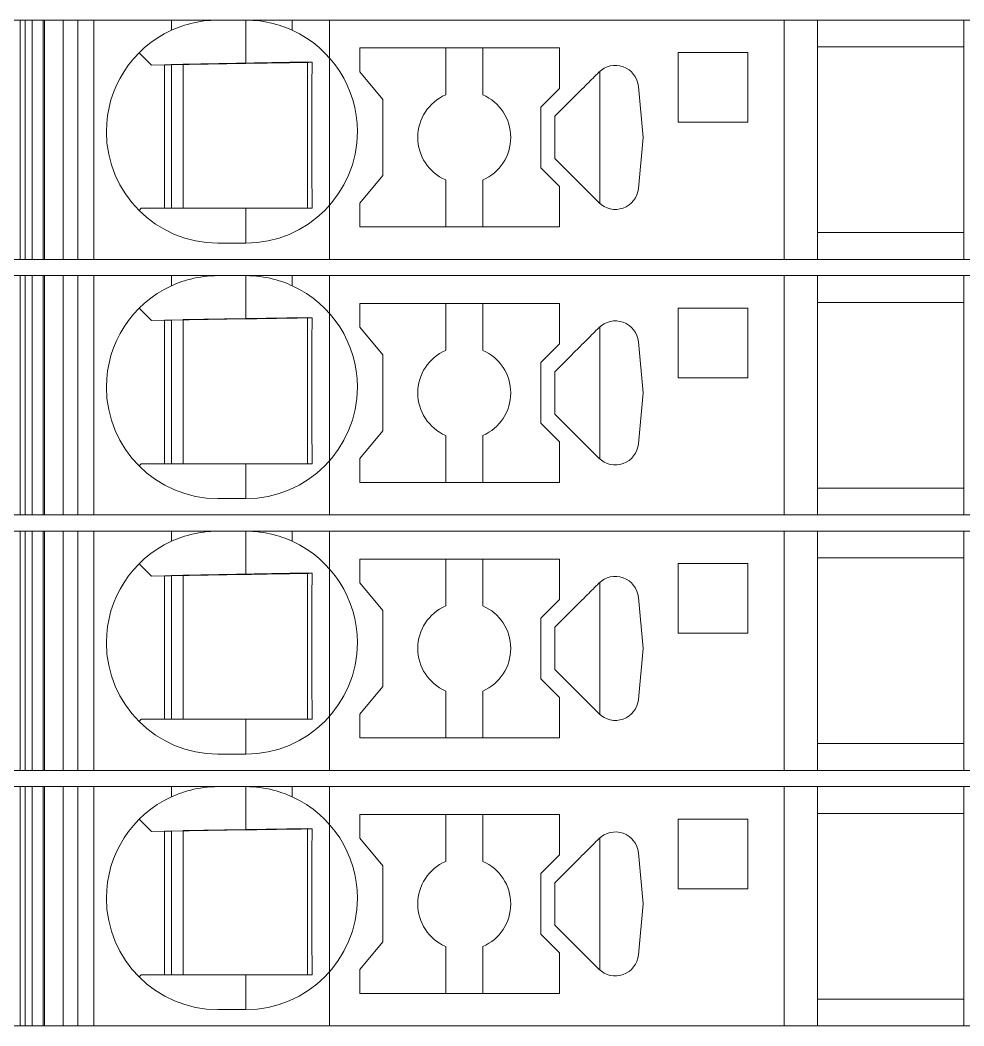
# Model space of a CAD drawing. Header units: millimetres. Extents: x 0 to 2100, y 0 to 1485.
# Drawn here: x 1240.89 to 1261.2, y 750.35 to 772 of the extents above; entities that cross this region are included whole.
import ezdxf
from ezdxf.enums import TextEntityAlignment as Align

# ---------------------------------------------------------------- set-up
doc = ezdxf.new("R2010")
doc.units = ezdxf.units.MM
for name, color, linetype, lineweight in [('EPLAN309', 5, 'Continuous', 5), ('EPLAN493', 5, 'Continuous', 5), ('MAIN-1', 7, 'Continuous', 5), ('MAIN-2', 7, 'Continuous', 5)]:
    doc.layers.add(name, color=color, linetype=linetype, lineweight=lineweight)
doc.styles.add('Tahoma', font='')
doc.styles.get('Tahoma').set_extended_font_data('Tahoma')

# ---------------------------------------------------------------- blocks, each defined once
blk = doc.blocks.new('EPLSYM_LibrarySPECIAL_Symbol12_Variant0_Placement8_5')
at = {"layer": 'EPLAN309', "lineweight": 13, "ltscale": 20}
blk.add_lwpolyline([(0, -5.15), (68.15, -5.15), (68.15, 0), (0, 0)], close=True, dxfattribs=at)
at = {"layer": 'EPLAN493', "color": 5, "style": 'Tahoma'}
blk.add_attdef('17_20450', text='', height=2.93475, dxfattribs=at).set_placement((0, -27.293475), align=Align.MIDDLE_RIGHT)
blk = doc.blocks.new('EPLSYM_LibrarySPECIAL_Symbol12_Variant0_Placement8_6')
at = {"layer": 'EPLAN309', "lineweight": 13, "ltscale": 20}
blk.add_lwpolyline([(0, -5.15), (68.15, -5.15), (68.15, 0), (0, 0)], close=True, dxfattribs=at)
at = {"layer": 'EPLAN493', "color": 5, "style": 'Tahoma'}
blk.add_attdef('17_20450', text='', height=2.93475, dxfattribs=at).set_placement((0, -27.293475), align=Align.MIDDLE_RIGHT)
blk = doc.blocks.new('EPLSYM_LibrarySPECIAL_Symbol12_Variant0_Placement8_7')
at = {"layer": 'EPLAN309', "lineweight": 13, "ltscale": 20}
blk.add_lwpolyline([(0, -5.15), (68.15, -5.15), (68.15, 0), (0, 0)], close=True, dxfattribs=at)
at = {"layer": 'EPLAN493', "color": 5, "style": 'Tahoma'}
blk.add_attdef('17_20450', text='', height=2.93475, dxfattribs=at).set_placement((0, -27.293475), align=Align.MIDDLE_RIGHT)
blk = doc.blocks.new('EPLSYM_LibrarySPECIAL_Symbol12_Variant0_Placement8_8')
at = {"layer": 'EPLAN309', "lineweight": 13, "ltscale": 20}
blk.add_lwpolyline([(0, -5.15), (68.15, -5.15), (68.15, 0), (0, 0)], close=True, dxfattribs=at)
at = {"layer": 'EPLAN493', "color": 5, "style": 'Tahoma'}
blk.add_attdef('17_20450', text='', height=2.93475, dxfattribs=at).set_placement((0, -27.293475), align=Align.MIDDLE_RIGHT)

msp = doc.modelspace()

# ---------------------------------------------------------------- linework, layer by layer
at = {"layer": 'MAIN-1'}
for p, q in [((1241.001, 772), (1240.893, 772)), ((1240.893, 766.85), (1240.893, 772)), ((1241.001, 772), (1244.15, 772)), ((1241.001, 766.85), (1241.001, 772)), ((1244.15, 772), (1245.15, 772)), ((1244.15, 772), (1244.15, 771.782)), ((1244.202, 771.805), (1244.256, 771.827)), ((1244.256, 771.827), (1244.313, 771.849)), ((1244.313, 771.849), (1244.372, 771.87)), ((1244.372, 771.87), (1244.433, 771.89)), ((1244.433, 771.89), (1244.497, 771.909)), ((1244.497, 771.909), (1244.563, 771.927)), ((1244.563, 771.927), (1244.631, 771.943)), ((1244.631, 771.943), (1244.701, 771.958)), ((1244.701, 771.958), (1244.772, 771.97)), ((1244.772, 771.97), (1244.846, 771.981)), ((1244.846, 771.981), (1244.921, 771.989)), ((1244.921, 771.989), (1244.997, 771.995)), ((1244.997, 771.995), (1245.073, 771.999)), ((1245.073, 771.999), (1245.15, 772)), ((1245.75, 772), (1245.15, 772)), ((1245.827, 771.999), (1245.75, 772)), ((1246.75, 772), (1245.75, 772)), ((1245.75, 771.068), (1245.75, 772)), ((1245.903, 771.995), (1245.827, 771.999)), ((1245.979, 771.989), (1245.903, 771.995)), ((1246.054, 771.981), (1245.979, 771.989)), ((1246.128, 771.97), (1246.054, 771.981)), ((1246.199, 771.958), (1246.128, 771.97)), ((1246.269, 771.943), (1246.199, 771.958)), ((1246.337, 771.927), (1246.269, 771.943)), ((1246.403, 771.909), (1246.337, 771.927)), ((1246.467, 771.89), (1246.403, 771.909)), ((1246.528, 771.87), (1246.467, 771.89)), ((1246.587, 771.849), (1246.528, 771.87)), ((1246.644, 771.827), (1246.587, 771.849)), ((1246.698, 771.805), (1246.644, 771.827)), ((1246.75, 772), (1257.332, 772)), ((1246.75, 772), (1246.75, 771.782)), ((1258.05, 772), (1257.332, 772)), ((1257.332, 766.85), (1257.332, 772)), ((1258.05, 772), (1261.2, 772)), ((1258.05, 772), (1258.05, 766.85)), ((1261.2, 766.85), (1261.2, 772)), ((1244.15, 771.782), (1244.202, 771.805)), ((1246.75, 771.782), (1246.698, 771.805)), ((1248.2, 771.4), (1248.2, 770.889)), ((1252.5, 771.4), (1248.2, 771.4)), ((1250.05, 771.4), (1250.05, 770.392)), ((1250.85, 770.392), (1250.85, 771.4)), ((1252.5, 770.529), (1252.5, 771.4)), ((1258.05, 771.425), (1261.2, 771.425)), ((1243.453, 771.297), (1243.717, 771.033)), ((1255.05, 771.3), (1255.05, 769.8)), ((1256.55, 771.3), (1255.05, 771.3)), ((1256.55, 769.8), (1256.55, 771.3)), ((1243.717, 771.033), (1245.75, 771.068)), ((1244, 767.95), (1244, 771.038)), ((1244.15, 771.04), (1244.15, 767.95)), ((1244.4, 767.95), (1244.4, 771.045)), ((1245.87, 771.07), (1245.75, 771.068)), ((1245.987, 771.072), (1245.87, 771.07)), ((1246.1, 771.074), (1245.987, 771.072)), ((1246.209, 771.076), (1246.1, 771.074)), ((1246.313, 771.078), (1246.209, 771.076)), ((1246.412, 771.079), (1246.313, 771.078)), ((1246.507, 771.081), (1246.412, 771.079)), ((1246.599, 771.083), (1246.507, 771.081)), ((1246.688, 771.084), (1246.599, 771.083)), ((1246.774, 771.086), (1246.688, 771.084)), ((1246.858, 771.087), (1246.774, 771.086)), ((1246.94, 771.088), (1246.858, 771.087)), ((1247.02, 771.09), (1246.94, 771.088)), ((1247.099, 771.091), (1247.02, 771.09)), ((1247.079, 767.95), (1247.079, 771.091)), ((1247.176, 771.092), (1247.099, 771.091)), ((1247.175, 770.95), (1247.176, 771.022)), ((1247.176, 771.022), (1247.176, 771.092)), ((1247.173, 770.803), (1247.174, 770.877)), ((1247.173, 770.727), (1247.173, 770.803)), ((1247.174, 770.877), (1247.175, 770.95)), ((1248.7, 770.293), (1248.2, 770.889)), ((1253.221, 770.753), (1253.19, 770.722)), ((1253.252, 770.785), (1253.221, 770.753)), ((1253.284, 770.816), (1253.252, 770.785)), ((1253.315, 770.847), (1253.284, 770.816)), ((1253.346, 770.879), (1253.315, 770.847)), ((1253.367, 770.898), (1253.367, 768.052)), ((1247.17, 770.488), (1247.171, 770.57)), ((1247.171, 770.57), (1247.172, 770.649)), ((1247.172, 770.649), (1247.173, 770.727)), ((1252.1, 770.129), (1252.5, 770.529)), ((1253.021, 770.553), (1252.983, 770.515)), ((1253.058, 770.59), (1253.021, 770.553)), ((1253.094, 770.626), (1253.058, 770.59)), ((1253.127, 770.659), (1253.094, 770.626)), ((1253.158, 770.691), (1253.127, 770.659)), ((1253.19, 770.722), (1253.158, 770.691)), ((1254.302, 769.475), (1254.198, 770.572)), ((1247.169, 770.317), (1247.17, 770.404)), ((1247.169, 770.226), (1247.169, 770.317)), ((1247.17, 770.404), (1247.17, 770.488)), ((1252.823, 770.356), (1252.742, 770.274)), ((1252.902, 770.434), (1252.823, 770.356)), ((1252.943, 770.475), (1252.902, 770.434)), ((1252.983, 770.515), (1252.943, 770.475)), ((1247.168, 770.132), (1247.169, 770.226)), ((1247.168, 770.034), (1247.168, 770.132)), ((1248.7, 768.657), (1248.7, 770.293)), ((1252.1, 770.129), (1252.1, 768.821)), ((1252.572, 770.104), (1252.486, 770.018)), ((1252.658, 770.19), (1252.572, 770.104)), ((1252.742, 770.274), (1252.658, 770.19)), ((1247.167, 769.931), (1247.168, 770.034)), ((1247.167, 769.824), (1247.167, 769.931)), ((1252.486, 770.018), (1252.4, 769.932)), ((1252.4, 769.802), (1252.4, 769.932)), ((1247.167, 769.713), (1247.167, 769.824)), ((1247.167, 769.6), (1247.167, 769.713)), ((1252.4, 769.671), (1252.4, 769.802)), ((1252.4, 769.54), (1252.4, 769.671)), ((1255.05, 769.8), (1256.55, 769.8)), ((1247.167, 769.479), (1247.167, 769.6)), ((1247.167, 769.361), (1247.167, 769.479)), ((1252.4, 769.41), (1252.4, 769.54)), ((1254.198, 768.378), (1254.302, 769.475)), ((1247.167, 769.247), (1247.167, 769.361)), ((1247.168, 769.138), (1247.167, 769.247)), ((1252.4, 769.279), (1252.4, 769.41)), ((1252.4, 769.148), (1252.4, 769.279)), ((1247.168, 769.034), (1247.168, 769.138)), ((1247.169, 768.934), (1247.168, 769.034)), ((1252.4, 769.018), (1252.4, 769.148)), ((1252.4, 769.018), (1253.346, 768.071)), ((1247.169, 768.839), (1247.169, 768.934)), ((1247.17, 768.748), (1247.169, 768.839)), ((1252.5, 768.421), (1252.1, 768.821)), ((1247.171, 768.659), (1247.17, 768.748)), ((1247.172, 768.573), (1247.171, 768.659)), ((1248.2, 768.061), (1248.7, 768.657)), ((1247.172, 768.49), (1247.172, 768.573)), ((1247.173, 768.408), (1247.172, 768.49)), ((1247.174, 768.329), (1247.173, 768.408)), ((1250.05, 767.55), (1250.05, 768.558)), ((1250.85, 767.55), (1250.85, 768.558)), ((1252.5, 767.55), (1252.5, 768.421)), ((1247.175, 768.25), (1247.174, 768.329)), ((1247.176, 768.174), (1247.175, 768.25)), ((1247.176, 768.098), (1247.176, 768.174)), ((1243.5, 767.95), (1243.453, 767.903)), ((1243.5, 767.95), (1245.75, 767.95)), ((1245.75, 767.95), (1245.842, 767.95)), ((1245.75, 767.95), (1245.75, 767.2)), ((1245.842, 767.95), (1245.933, 767.95)), ((1245.933, 767.95), (1246.023, 767.95)), ((1246.023, 767.95), (1246.11, 767.95)), ((1246.11, 767.95), (1246.195, 767.95)), ((1246.195, 767.95), (1246.278, 767.95)), ((1246.278, 767.95), (1246.358, 767.95)), ((1246.358, 767.95), (1246.436, 767.95)), ((1246.436, 767.95), (1246.511, 767.95)), ((1246.511, 767.95), (1246.585, 767.95)), ((1246.585, 767.95), (1246.657, 767.95)), ((1246.657, 767.95), (1246.726, 767.95)), ((1246.726, 767.95), (1246.795, 767.95)), ((1246.795, 767.95), (1246.861, 767.95)), ((1246.861, 767.95), (1246.927, 767.95)), ((1246.927, 767.95), (1246.991, 767.95)), ((1246.991, 767.95), (1247.055, 767.95)), ((1247.055, 767.95), (1247.117, 767.95)), ((1247.117, 767.95), (1247.178, 767.95)), ((1247.177, 768.024), (1247.176, 768.098)), ((1247.178, 767.95), (1247.177, 768.024)), ((1248.2, 768.061), (1248.2, 767.55)), ((1252.5, 767.55), (1248.2, 767.55)), ((1258.05, 767.425), (1261.2, 767.425)), ((1245.75, 767.2), (1245.15, 767.2)), ((1241.001, 766.85), (1240.893, 766.85)), ((1241.001, 766.85), (1257.332, 766.85)), ((1258.05, 766.85), (1257.332, 766.85)), ((1258.05, 766.85), (1261.2, 766.85)), ((1241.001, 766.5), (1240.893, 766.5)), ((1240.893, 761.35), (1240.893, 766.5)), ((1241.001, 766.5), (1244.15, 766.5)), ((1241.001, 761.35), (1241.001, 766.5)), ((1244.15, 766.5), (1245.15, 766.5)), ((1244.15, 766.5), (1244.15, 766.282)), ((1244.497, 766.409), (1244.563, 766.427)), ((1244.563, 766.427), (1244.631, 766.443)), ((1244.631, 766.443), (1244.701, 766.458)), ((1244.701, 766.458), (1244.772, 766.47)), ((1244.772, 766.47), (1244.846, 766.481)), ((1244.846, 766.481), (1244.921, 766.489)), ((1244.921, 766.489), (1244.997, 766.495)), ((1244.997, 766.495), (1245.073, 766.499)), ((1245.073, 766.499), (1245.15, 766.5)), ((1245.75, 766.5), (1245.15, 766.5)), ((1245.827, 766.499), (1245.75, 766.5)), ((1246.75, 766.5), (1245.75, 766.5)), ((1245.75, 765.568), (1245.75, 766.5)), ((1245.903, 766.495), (1245.827, 766.499)), ((1245.979, 766.489), (1245.903, 766.495)), ((1246.054, 766.481), (1245.979, 766.489)), ((1246.128, 766.47), (1246.054, 766.481)), ((1246.199, 766.458), (1246.128, 766.47)), ((1246.269, 766.443), (1246.199, 766.458)), ((1246.337, 766.427), (1246.269, 766.443)), ((1246.403, 766.409), (1246.337, 766.427)), ((1246.75, 766.5), (1257.332, 766.5)), ((1246.75, 766.5), (1246.75, 766.282)), ((1258.05, 766.5), (1257.332, 766.5)), ((1257.332, 761.35), (1257.332, 766.5)), ((1258.05, 766.5), (1261.2, 766.5)), ((1258.05, 766.5), (1258.05, 761.35)), ((1261.2, 761.35), (1261.2, 766.5)), ((1244.15, 766.282), (1244.202, 766.305)), ((1244.202, 766.305), (1244.256, 766.327)), ((1244.256, 766.327), (1244.313, 766.349)), ((1244.313, 766.349), (1244.372, 766.37)), ((1244.372, 766.37), (1244.433, 766.39)), ((1244.433, 766.39), (1244.497, 766.409)), ((1246.467, 766.39), (1246.403, 766.409)), ((1246.528, 766.37), (1246.467, 766.39)), ((1246.587, 766.349), (1246.528, 766.37)), ((1246.644, 766.327), (1246.587, 766.349)), ((1246.698, 766.305), (1246.644, 766.327)), ((1246.75, 766.282), (1246.698, 766.305)), ((1243.453, 765.797), (1243.717, 765.533)), ((1248.2, 765.9), (1248.2, 765.389)), ((1252.5, 765.9), (1248.2, 765.9)), ((1250.05, 765.9), (1250.05, 764.892)), ((1250.85, 764.892), (1250.85, 765.9)), ((1252.5, 765.029), (1252.5, 765.9)), ((1255.05, 765.8), (1255.05, 764.3)), ((1256.55, 765.8), (1255.05, 765.8)), ((1256.55, 764.3), (1256.55, 765.8)), ((1258.05, 765.925), (1261.2, 765.925)), ((1243.717, 765.533), (1245.75, 765.568)), ((1244.4, 762.45), (1244.4, 765.545)), ((1245.87, 765.57), (1245.75, 765.568)), ((1245.987, 765.572), (1245.87, 765.57)), ((1246.1, 765.574), (1245.987, 765.572)), ((1246.209, 765.576), (1246.1, 765.574)), ((1246.313, 765.578), (1246.209, 765.576)), ((1246.412, 765.579), (1246.313, 765.578)), ((1246.507, 765.581), (1246.412, 765.579)), ((1246.599, 765.583), (1246.507, 765.581)), ((1246.688, 765.584), (1246.599, 765.583)), ((1246.774, 765.586), (1246.688, 765.584)), ((1246.858, 765.587), (1246.774, 765.586)), ((1246.94, 765.588), (1246.858, 765.587)), ((1247.02, 765.59), (1246.94, 765.588)), ((1247.099, 765.591), (1247.02, 765.59)), ((1247.079, 762.45), (1247.079, 765.591)), ((1247.176, 765.592), (1247.099, 765.591)), ((1247.176, 765.522), (1247.176, 765.592)), ((1244, 762.45), (1244, 765.538)), ((1244.15, 765.54), (1244.15, 762.45)), ((1247.173, 765.303), (1247.174, 765.377)), ((1247.174, 765.377), (1247.175, 765.45)), ((1247.175, 765.45), (1247.176, 765.522)), ((1248.7, 764.793), (1248.2, 765.389)), ((1253.315, 765.347), (1253.284, 765.316)), ((1253.346, 765.379), (1253.315, 765.347)), ((1253.367, 765.398), (1253.367, 762.552)), ((1247.171, 765.07), (1247.172, 765.149)), ((1247.172, 765.149), (1247.173, 765.227)), ((1247.173, 765.227), (1247.173, 765.303)), ((1253.094, 765.126), (1253.058, 765.09)), ((1253.127, 765.159), (1253.094, 765.126)), ((1253.158, 765.191), (1253.127, 765.159)), ((1253.19, 765.222), (1253.158, 765.191)), ((1253.221, 765.253), (1253.19, 765.222)), ((1253.252, 765.285), (1253.221, 765.253)), ((1253.284, 765.316), (1253.252, 765.285)), ((1247.169, 764.817), (1247.17, 764.904)), ((1247.17, 764.988), (1247.171, 765.07)), ((1247.17, 764.904), (1247.17, 764.988)), ((1252.1, 764.629), (1252.5, 765.029)), ((1252.902, 764.934), (1252.823, 764.856)), ((1252.943, 764.975), (1252.902, 764.934)), ((1252.983, 765.015), (1252.943, 764.975)), ((1253.021, 765.053), (1252.983, 765.015)), ((1253.058, 765.09), (1253.021, 765.053)), ((1254.302, 763.975), (1254.198, 765.072)), ((1247.168, 764.632), (1247.169, 764.726)), ((1247.169, 764.726), (1247.169, 764.817)), ((1248.7, 763.157), (1248.7, 764.793)), ((1252.658, 764.69), (1252.572, 764.604)), ((1252.742, 764.774), (1252.658, 764.69)), ((1252.823, 764.856), (1252.742, 764.774)), ((1247.167, 764.431), (1247.168, 764.534)), ((1247.168, 764.534), (1247.168, 764.632)), ((1252.1, 764.629), (1252.1, 763.321)), ((1252.486, 764.518), (1252.4, 764.432)), ((1252.572, 764.604), (1252.486, 764.518)), ((1247.167, 764.324), (1247.167, 764.431)), ((1247.167, 764.213), (1247.167, 764.324)), ((1252.4, 764.302), (1252.4, 764.432)), ((1252.4, 764.171), (1252.4, 764.302)), ((1255.05, 764.3), (1256.55, 764.3)), ((1247.167, 764.1), (1247.167, 764.213)), ((1247.167, 763.979), (1247.167, 764.1)), ((1252.4, 764.04), (1252.4, 764.171)), ((1252.4, 763.91), (1252.4, 764.04)), ((1247.167, 763.861), (1247.167, 763.979)), ((1247.167, 763.747), (1247.167, 763.861)), ((1252.4, 763.779), (1252.4, 763.91)), ((1254.198, 762.878), (1254.302, 763.975)), ((1247.168, 763.638), (1247.167, 763.747)), ((1247.168, 763.534), (1247.168, 763.638)), ((1252.4, 763.648), (1252.4, 763.779)), ((1252.4, 763.518), (1252.4, 763.648)), ((1247.169, 763.434), (1247.168, 763.534)), ((1247.169, 763.339), (1247.169, 763.434)), ((1252.4, 763.518), (1253.346, 762.571)), ((1247.17, 763.248), (1247.169, 763.339)), ((1247.171, 763.159), (1247.17, 763.248)), ((1252.5, 762.921), (1252.1, 763.321)), ((1247.172, 763.073), (1247.171, 763.159)), ((1247.172, 762.99), (1247.172, 763.073)), ((1247.173, 762.908), (1247.172, 762.99)), ((1248.2, 762.561), (1248.7, 763.157)), ((1250.05, 762.05), (1250.05, 763.058)), ((1250.85, 762.05), (1250.85, 763.058)), ((1247.174, 762.829), (1247.173, 762.908)), ((1247.175, 762.75), (1247.174, 762.829)), ((1247.176, 762.674), (1247.175, 762.75)), ((1252.5, 762.05), (1252.5, 762.921)), ((1247.176, 762.598), (1247.176, 762.674)), ((1247.177, 762.524), (1247.176, 762.598)), ((1247.178, 762.45), (1247.177, 762.524)), ((1248.2, 762.561), (1248.2, 762.05)), ((1243.5, 762.45), (1243.453, 762.403)), ((1243.5, 762.45), (1245.75, 762.45)), ((1245.75, 762.45), (1245.842, 762.45)), ((1245.75, 762.45), (1245.75, 761.7)), ((1245.842, 762.45), (1245.933, 762.45)), ((1245.933, 762.45), (1246.023, 762.45)), ((1246.023, 762.45), (1246.11, 762.45)), ((1246.11, 762.45), (1246.195, 762.45)), ((1246.195, 762.45), (1246.278, 762.45)), ((1246.278, 762.45), (1246.358, 762.45)), ((1246.358, 762.45), (1246.436, 762.45)), ((1246.436, 762.45), (1246.511, 762.45)), ((1246.511, 762.45), (1246.585, 762.45)), ((1246.585, 762.45), (1246.657, 762.45)), ((1246.657, 762.45), (1246.726, 762.45)), ((1246.726, 762.45), (1246.795, 762.45)), ((1246.795, 762.45), (1246.861, 762.45)), ((1246.861, 762.45), (1246.927, 762.45)), ((1246.927, 762.45), (1246.991, 762.45)), ((1246.991, 762.45), (1247.055, 762.45)), ((1247.055, 762.45), (1247.117, 762.45)), ((1247.117, 762.45), (1247.178, 762.45)), ((1252.5, 762.05), (1248.2, 762.05)), ((1258.05, 761.925), (1261.2, 761.925)), ((1245.75, 761.7), (1245.15, 761.7)), ((1241.001, 761.35), (1240.893, 761.35)), ((1241.001, 761.35), (1257.332, 761.35)), ((1258.05, 761.35), (1257.332, 761.35)), ((1258.05, 761.35), (1261.2, 761.35)), ((1241.001, 761), (1240.893, 761)), ((1240.893, 755.85), (1240.893, 761)), ((1241.001, 761), (1244.15, 761)), ((1241.001, 755.85), (1241.001, 761)), ((1244.15, 761), (1245.15, 761)), ((1244.15, 761), (1244.15, 760.782)), ((1244.997, 760.995), (1245.073, 760.999)), ((1245.073, 760.999), (1245.15, 761)), ((1245.75, 761), (1245.15, 761)), ((1245.827, 760.999), (1245.75, 761)), ((1246.75, 761), (1245.75, 761)), ((1245.75, 760.068), (1245.75, 761)), ((1245.903, 760.995), (1245.827, 760.999)), ((1246.75, 761), (1257.332, 761)), ((1246.75, 761), (1246.75, 760.782)), ((1258.05, 761), (1257.332, 761)), ((1257.332, 755.85), (1257.332, 761)), ((1258.05, 761), (1261.2, 761)), ((1258.05, 761), (1258.05, 755.85)), ((1261.2, 755.85), (1261.2, 761)), ((1244.15, 760.782), (1244.202, 760.805)), ((1244.202, 760.805), (1244.256, 760.827)), ((1244.256, 760.827), (1244.313, 760.849)), ((1244.313, 760.849), (1244.372, 760.87)), ((1244.372, 760.87), (1244.433, 760.89)), ((1244.433, 760.89), (1244.497, 760.909)), ((1244.497, 760.909), (1244.563, 760.927)), ((1244.563, 760.927), (1244.631, 760.943)), ((1244.631, 760.943), (1244.701, 760.958)), ((1244.701, 760.958), (1244.772, 760.97)), ((1244.772, 760.97), (1244.846, 760.981)), ((1244.846, 760.981), (1244.921, 760.989)), ((1244.921, 760.989), (1244.997, 760.995)), ((1245.979, 760.989), (1245.903, 760.995)), ((1246.054, 760.981), (1245.979, 760.989)), ((1246.128, 760.97), (1246.054, 760.981)), ((1246.199, 760.958), (1246.128, 760.97)), ((1246.269, 760.943), (1246.199, 760.958)), ((1246.337, 760.927), (1246.269, 760.943)), ((1246.403, 760.909), (1246.337, 760.927)), ((1246.467, 760.89), (1246.403, 760.909)), ((1246.528, 760.87), (1246.467, 760.89)), ((1246.587, 760.849), (1246.528, 760.87)), ((1246.644, 760.827), (1246.587, 760.849)), ((1246.698, 760.805), (1246.644, 760.827)), ((1246.75, 760.782), (1246.698, 760.805)), ((1248.2, 760.4), (1248.2, 759.889)), ((1252.5, 760.4), (1248.2, 760.4)), ((1250.05, 760.4), (1250.05, 759.392)), ((1250.85, 759.392), (1250.85, 760.4)), ((1252.5, 759.529), (1252.5, 760.4)), ((1258.05, 760.425), (1261.2, 760.425)), ((1243.453, 760.297), (1243.717, 760.033)), ((1255.05, 760.3), (1255.05, 758.8)), ((1256.55, 760.3), (1255.05, 760.3)), ((1256.55, 758.8), (1256.55, 760.3)), ((1243.717, 760.033), (1245.75, 760.068)), ((1244, 756.95), (1244, 760.038)), ((1244.15, 760.04), (1244.15, 756.95)), ((1244.4, 756.95), (1244.4, 760.045)), ((1245.87, 760.07), (1245.75, 760.068)), ((1245.987, 760.072), (1245.87, 760.07)), ((1246.1, 760.074), (1245.987, 760.072)), ((1246.209, 760.076), (1246.1, 760.074)), ((1246.313, 760.078), (1246.209, 760.076)), ((1246.412, 760.079), (1246.313, 760.078)), ((1246.507, 760.081), (1246.412, 760.079)), ((1246.599, 760.083), (1246.507, 760.081)), ((1246.688, 760.084), (1246.599, 760.083)), ((1246.774, 760.086), (1246.688, 760.084)), ((1246.858, 760.087), (1246.774, 760.086)), ((1246.94, 760.088), (1246.858, 760.087)), ((1247.02, 760.09), (1246.94, 760.088)), ((1247.099, 760.091), (1247.02, 760.09)), ((1247.079, 756.95), (1247.079, 760.091)), ((1247.176, 760.092), (1247.099, 760.091)), ((1247.174, 759.877), (1247.175, 759.95)), ((1247.175, 759.95), (1247.176, 760.022)), ((1247.176, 760.022), (1247.176, 760.092)), ((1247.172, 759.649), (1247.173, 759.727)), ((1247.173, 759.803), (1247.174, 759.877)), ((1247.173, 759.727), (1247.173, 759.803)), ((1248.7, 759.293), (1248.2, 759.889)), ((1253.19, 759.722), (1253.158, 759.691)), ((1253.221, 759.753), (1253.19, 759.722)), ((1253.252, 759.785), (1253.221, 759.753)), ((1253.284, 759.816), (1253.252, 759.785)), ((1253.315, 759.847), (1253.284, 759.816)), ((1253.346, 759.879), (1253.315, 759.847)), ((1253.367, 759.898), (1253.367, 757.052)), ((1247.17, 759.488), (1247.171, 759.57)), ((1247.17, 759.404), (1247.17, 759.488)), ((1247.171, 759.57), (1247.172, 759.649)), ((1252.1, 759.129), (1252.5, 759.529)), ((1252.983, 759.515), (1252.943, 759.475)), ((1253.021, 759.553), (1252.983, 759.515)), ((1253.058, 759.59), (1253.021, 759.553)), ((1253.094, 759.626), (1253.058, 759.59)), ((1253.127, 759.659), (1253.094, 759.626)), ((1253.158, 759.691), (1253.127, 759.659)), ((1254.302, 758.475), (1254.198, 759.572)), ((1247.169, 759.317), (1247.17, 759.404)), ((1247.169, 759.226), (1247.169, 759.317)), ((1248.7, 757.657), (1248.7, 759.293)), ((1252.742, 759.274), (1252.658, 759.19)), ((1252.823, 759.356), (1252.742, 759.274)), ((1252.902, 759.434), (1252.823, 759.356)), ((1252.943, 759.475), (1252.902, 759.434)), ((1247.168, 759.132), (1247.169, 759.226)), ((1247.168, 759.034), (1247.168, 759.132)), ((1252.1, 759.129), (1252.1, 757.821)), ((1252.572, 759.104), (1252.486, 759.018)), ((1252.658, 759.19), (1252.572, 759.104)), ((1247.167, 758.931), (1247.168, 759.034)), ((1247.167, 758.824), (1247.167, 758.931)), ((1252.486, 759.018), (1252.4, 758.932)), ((1252.4, 758.802), (1252.4, 758.932)), ((1247.167, 758.713), (1247.167, 758.824)), ((1247.167, 758.6), (1247.167, 758.713)), ((1252.4, 758.671), (1252.4, 758.802)), ((1252.4, 758.54), (1252.4, 758.671)), ((1255.05, 758.8), (1256.55, 758.8)), ((1247.167, 758.479), (1247.167, 758.6)), ((1247.167, 758.361), (1247.167, 758.479)), ((1252.4, 758.41), (1252.4, 758.54)), ((1252.4, 758.279), (1252.4, 758.41)), ((1254.198, 757.378), (1254.302, 758.475)), ((1247.167, 758.247), (1247.167, 758.361)), ((1247.168, 758.138), (1247.167, 758.247)), ((1252.4, 758.148), (1252.4, 758.279)), ((1247.168, 758.034), (1247.168, 758.138)), ((1247.169, 757.934), (1247.168, 758.034)), ((1252.4, 758.018), (1252.4, 758.148)), ((1252.4, 758.018), (1253.346, 757.071)), ((1247.169, 757.839), (1247.169, 757.934)), ((1247.17, 757.748), (1247.169, 757.839)), ((1252.5, 757.421), (1252.1, 757.821)), ((1247.171, 757.659), (1247.17, 757.748)), ((1247.172, 757.573), (1247.171, 757.659)), ((1247.172, 757.49), (1247.172, 757.573)), ((1248.2, 757.061), (1248.7, 757.657)), ((1250.05, 756.55), (1250.05, 757.558)), ((1250.85, 756.55), (1250.85, 757.558)), ((1247.173, 757.408), (1247.172, 757.49)), ((1247.174, 757.329), (1247.173, 757.408)), ((1247.175, 757.25), (1247.174, 757.329)), ((1252.5, 756.55), (1252.5, 757.421)), ((1247.176, 757.174), (1247.175, 757.25)), ((1247.176, 757.098), (1247.176, 757.174)), ((1243.5, 756.95), (1243.453, 756.903)), ((1243.5, 756.95), (1245.75, 756.95)), ((1245.75, 756.95), (1245.842, 756.95)), ((1245.75, 756.95), (1245.75, 756.2)), ((1245.842, 756.95), (1245.933, 756.95)), ((1245.933, 756.95), (1246.023, 756.95)), ((1246.023, 756.95), (1246.11, 756.95)), ((1246.11, 756.95), (1246.195, 756.95)), ((1246.195, 756.95), (1246.278, 756.95)), ((1246.278, 756.95), (1246.358, 756.95)), ((1246.358, 756.95), (1246.436, 756.95)), ((1246.436, 756.95), (1246.511, 756.95)), ((1246.511, 756.95), (1246.585, 756.95)), ((1246.585, 756.95), (1246.657, 756.95)), ((1246.657, 756.95), (1246.726, 756.95)), ((1246.726, 756.95), (1246.795, 756.95)), ((1246.795, 756.95), (1246.861, 756.95)), ((1246.861, 756.95), (1246.927, 756.95)), ((1246.927, 756.95), (1246.991, 756.95)), ((1246.991, 756.95), (1247.055, 756.95)), ((1247.055, 756.95), (1247.117, 756.95)), ((1247.117, 756.95), (1247.178, 756.95)), ((1247.177, 757.024), (1247.176, 757.098)), ((1247.178, 756.95), (1247.177, 757.024)), ((1248.2, 757.061), (1248.2, 756.55)), ((1252.5, 756.55), (1248.2, 756.55)), ((1258.05, 756.425), (1261.2, 756.425)), ((1245.75, 756.2), (1245.15, 756.2)), ((1241.001, 755.85), (1240.893, 755.85)), ((1241.001, 755.85), (1257.332, 755.85)), ((1258.05, 755.85), (1257.332, 755.85)), ((1258.05, 755.85), (1261.2, 755.85)), ((1241.001, 755.5), (1240.893, 755.5)), ((1240.893, 750.35), (1240.893, 755.5)), ((1241.001, 755.5), (1244.15, 755.5)), ((1241.001, 750.35), (1241.001, 755.5)), ((1244.15, 755.5), (1245.15, 755.5)), ((1244.15, 755.5), (1244.15, 755.282)), ((1244.313, 755.349), (1244.372, 755.37)), ((1244.372, 755.37), (1244.433, 755.39)), ((1244.433, 755.39), (1244.497, 755.409)), ((1244.497, 755.409), (1244.563, 755.427)), ((1244.563, 755.427), (1244.631, 755.443)), ((1244.631, 755.443), (1244.701, 755.458)), ((1244.701, 755.458), (1244.772, 755.47)), ((1244.772, 755.47), (1244.846, 755.481)), ((1244.846, 755.481), (1244.921, 755.489)), ((1244.921, 755.489), (1244.997, 755.495)), ((1244.997, 755.495), (1245.073, 755.499)), ((1245.073, 755.499), (1245.15, 755.5)), ((1245.75, 755.5), (1245.15, 755.5)), ((1245.827, 755.499), (1245.75, 755.5)), ((1246.75, 755.5), (1245.75, 755.5)), ((1245.75, 754.568), (1245.75, 755.5)), ((1245.903, 755.495), (1245.827, 755.499)), ((1245.979, 755.489), (1245.903, 755.495)), ((1246.054, 755.481), (1245.979, 755.489)), ((1246.128, 755.47), (1246.054, 755.481)), ((1246.199, 755.458), (1246.128, 755.47)), ((1246.269, 755.443), (1246.199, 755.458)), ((1246.337, 755.427), (1246.269, 755.443)), ((1246.403, 755.409), (1246.337, 755.427)), ((1246.467, 755.39), (1246.403, 755.409)), ((1246.528, 755.37), (1246.467, 755.39)), ((1246.587, 755.349), (1246.528, 755.37)), ((1246.75, 755.5), (1257.332, 755.5)), ((1246.75, 755.5), (1246.75, 755.282)), ((1258.05, 755.5), (1257.332, 755.5)), ((1257.332, 750.35), (1257.332, 755.5)), ((1258.05, 755.5), (1261.2, 755.5)), ((1258.05, 755.5), (1258.05, 750.35)), ((1261.2, 750.35), (1261.2, 755.5)), ((1244.15, 755.282), (1244.202, 755.305)), ((1244.202, 755.305), (1244.256, 755.327)), ((1244.256, 755.327), (1244.313, 755.349)), ((1246.644, 755.327), (1246.587, 755.349)), ((1246.698, 755.305), (1246.644, 755.327)), ((1246.75, 755.282), (1246.698, 755.305)), ((1243.453, 754.797), (1243.717, 754.533)), ((1248.2, 754.9), (1248.2, 754.389)), ((1252.5, 754.9), (1248.2, 754.9)), ((1250.05, 754.9), (1250.05, 753.892)), ((1250.85, 753.892), (1250.85, 754.9)), ((1252.5, 754.029), (1252.5, 754.9)), ((1255.05, 754.8), (1255.05, 753.3)), ((1256.55, 754.8), (1255.05, 754.8)), ((1256.55, 753.3), (1256.55, 754.8)), ((1258.05, 754.925), (1261.2, 754.925)), ((1243.717, 754.533), (1245.75, 754.568)), ((1244, 751.45), (1244, 754.538)), ((1244.15, 754.54), (1244.15, 751.45)), ((1244.4, 751.45), (1244.4, 754.545)), ((1245.87, 754.57), (1245.75, 754.568)), ((1245.987, 754.572), (1245.87, 754.57)), ((1246.1, 754.574), (1245.987, 754.572)), ((1246.209, 754.576), (1246.1, 754.574)), ((1246.313, 754.578), (1246.209, 754.576)), ((1246.412, 754.579), (1246.313, 754.578)), ((1246.507, 754.581), (1246.412, 754.579)), ((1246.599, 754.583), (1246.507, 754.581)), ((1246.688, 754.584), (1246.599, 754.583)), ((1246.774, 754.586), (1246.688, 754.584)), ((1246.858, 754.587), (1246.774, 754.586)), ((1246.94, 754.588), (1246.858, 754.587)), ((1247.02, 754.59), (1246.94, 754.588)), ((1247.099, 754.591), (1247.02, 754.59)), ((1247.079, 751.45), (1247.079, 754.591)), ((1247.176, 754.592), (1247.099, 754.591)), ((1247.175, 754.45), (1247.176, 754.522)), ((1247.176, 754.522), (1247.176, 754.592)), ((1247.173, 754.303), (1247.174, 754.377)), ((1247.173, 754.227), (1247.173, 754.303)), ((1247.174, 754.377), (1247.175, 754.45)), ((1248.7, 753.793), (1248.2, 754.389)), ((1253.284, 754.316), (1253.252, 754.285)), ((1253.315, 754.347), (1253.284, 754.316)), ((1253.346, 754.379), (1253.315, 754.347)), ((1253.367, 754.398), (1253.367, 751.552)), ((1247.17, 753.988), (1247.171, 754.07)), ((1247.171, 754.07), (1247.172, 754.149)), ((1247.172, 754.149), (1247.173, 754.227)), ((1253.058, 754.09), (1253.021, 754.053)), ((1253.094, 754.126), (1253.058, 754.09)), ((1253.127, 754.159), (1253.094, 754.126)), ((1253.158, 754.191), (1253.127, 754.159)), ((1253.19, 754.222), (1253.158, 754.191)), ((1253.221, 754.253), (1253.19, 754.222)), ((1253.252, 754.285), (1253.221, 754.253)), ((1254.302, 752.975), (1254.198, 754.072)), ((1247.169, 753.817), (1247.17, 753.904)), ((1247.17, 753.904), (1247.17, 753.988)), ((1252.1, 753.629), (1252.5, 754.029)), ((1252.823, 753.856), (1252.742, 753.774)), ((1252.902, 753.934), (1252.823, 753.856)), ((1252.943, 753.975), (1252.902, 753.934)), ((1252.983, 754.015), (1252.943, 753.975)), ((1253.021, 754.053), (1252.983, 754.015)), ((1247.168, 753.632), (1247.169, 753.726)), ((1247.169, 753.726), (1247.169, 753.817)), ((1248.7, 752.157), (1248.7, 753.793)), ((1252.658, 753.69), (1252.572, 753.604)), ((1252.742, 753.774), (1252.658, 753.69)), ((1247.167, 753.431), (1247.168, 753.534)), ((1247.167, 753.324), (1247.167, 753.431)), ((1247.168, 753.534), (1247.168, 753.632)), ((1252.1, 753.629), (1252.1, 752.321)), ((1252.486, 753.518), (1252.4, 753.432)), ((1252.4, 753.302), (1252.4, 753.432)), ((1252.572, 753.604), (1252.486, 753.518)), ((1247.167, 753.213), (1247.167, 753.324)), ((1247.167, 753.1), (1247.167, 753.213)), ((1252.4, 753.171), (1252.4, 753.302)), ((1255.05, 753.3), (1256.55, 753.3)), ((1247.167, 752.979), (1247.167, 753.1)), ((1252.4, 753.04), (1252.4, 753.171)), ((1252.4, 752.91), (1252.4, 753.04)), ((1247.167, 752.861), (1247.167, 752.979)), ((1247.167, 752.747), (1247.167, 752.861)), ((1252.4, 752.779), (1252.4, 752.91)), ((1252.4, 752.648), (1252.4, 752.779)), ((1254.198, 751.878), (1254.302, 752.975)), ((1247.168, 752.638), (1247.167, 752.747)), ((1247.168, 752.534), (1247.168, 752.638)), ((1252.4, 752.518), (1252.4, 752.648)), ((1247.169, 752.434), (1247.168, 752.534)), ((1247.169, 752.339), (1247.169, 752.434)), ((1247.17, 752.248), (1247.169, 752.339)), ((1252.4, 752.518), (1253.346, 751.571)), ((1247.171, 752.159), (1247.17, 752.248)), ((1247.172, 752.073), (1247.171, 752.159)), ((1248.2, 751.561), (1248.7, 752.157)), ((1252.5, 751.921), (1252.1, 752.321)), ((1247.172, 751.99), (1247.172, 752.073)), ((1247.173, 751.908), (1247.172, 751.99)), ((1247.174, 751.829), (1247.173, 751.908)), ((1250.05, 751.05), (1250.05, 752.058)), ((1250.85, 751.05), (1250.85, 752.058)), ((1252.5, 751.05), (1252.5, 751.921)), ((1247.175, 751.75), (1247.174, 751.829)), ((1247.176, 751.674), (1247.175, 751.75)), ((1247.176, 751.598), (1247.176, 751.674)), ((1247.177, 751.524), (1247.176, 751.598)), ((1247.178, 751.45), (1247.177, 751.524)), ((1248.2, 751.561), (1248.2, 751.05)), ((1243.5, 751.45), (1243.453, 751.403)), ((1243.5, 751.45), (1245.75, 751.45)), ((1245.75, 751.45), (1245.842, 751.45)), ((1245.75, 751.45), (1245.75, 750.7)), ((1245.842, 751.45), (1245.933, 751.45)), ((1245.933, 751.45), (1246.023, 751.45)), ((1246.023, 751.45), (1246.11, 751.45)), ((1246.11, 751.45), (1246.195, 751.45)), ((1246.195, 751.45), (1246.278, 751.45)), ((1246.278, 751.45), (1246.358, 751.45)), ((1246.358, 751.45), (1246.436, 751.45)), ((1246.436, 751.45), (1246.511, 751.45)), ((1246.511, 751.45), (1246.585, 751.45)), ((1246.585, 751.45), (1246.657, 751.45)), ((1246.657, 751.45), (1246.726, 751.45)), ((1246.726, 751.45), (1246.795, 751.45)), ((1246.795, 751.45), (1246.861, 751.45)), ((1246.861, 751.45), (1246.927, 751.45)), ((1246.927, 751.45), (1246.991, 751.45)), ((1246.991, 751.45), (1247.055, 751.45)), ((1247.055, 751.45), (1247.117, 751.45)), ((1247.117, 751.45), (1247.178, 751.45)), ((1252.5, 751.05), (1248.2, 751.05)), ((1258.05, 750.925), (1261.2, 750.925)), ((1245.75, 750.7), (1245.15, 750.7)), ((1241.001, 750.35), (1240.893, 750.35)), ((1241.001, 750.35), (1257.332, 750.35)), ((1258.05, 750.35), (1257.332, 750.35)), ((1258.05, 750.35), (1261.2, 750.35))]:
    msp.add_line(p, q, dxfattribs=at)
for centre, radius, start, end in [((1245.15, 769.6), 2.4, 114.6244, 180), ((1245.75, 769.6), 2.4, 0, 65.3756), ((1253.7, 770.525), 0.5, 5.4404, 135), ((1250.45, 769.475), 1, 113.5782, 180), ((1250.45, 769.475), 1, 0, 66.4218), ((1245.15, 769.6), 2.4, 180, 270), ((1245.75, 769.6), 2.4, 270, 0), ((1250.45, 769.475), 1, 180, 246.4218), ((1250.45, 769.475), 1, 293.5782, 0), ((1253.7, 768.425), 0.5, 225, 354.5596), ((1245.15, 764.1), 2.4, 114.6244, 180), ((1245.75, 764.1), 2.4, 0, 65.3756), ((1253.7, 765.025), 0.5, 5.4404, 135), ((1250.45, 763.975), 1, 113.5782, 180), ((1250.45, 763.975), 1, 0, 66.4218), ((1245.15, 764.1), 2.4, 180, 270), ((1245.75, 764.1), 2.4, 270, 0), ((1250.45, 763.975), 1, 180, 246.4218), ((1250.45, 763.975), 1, 293.5782, 0), ((1253.7, 762.925), 0.5, 225, 354.5596), ((1245.15, 758.6), 2.4, 114.6244, 180), ((1245.75, 758.6), 2.4, 0, 65.3756), ((1253.7, 759.525), 0.5, 5.4404, 135), ((1250.45, 758.475), 1, 113.5782, 180), ((1250.45, 758.475), 1, 0, 66.4218), ((1245.15, 758.6), 2.4, 180, 270), ((1245.75, 758.6), 2.4, 270, 0), ((1250.45, 758.475), 1, 180, 246.4218), ((1250.45, 758.475), 1, 293.5782, 0), ((1253.7, 757.425), 0.5, 225, 354.5596), ((1245.15, 753.1), 2.4, 114.6244, 180), ((1245.75, 753.1), 2.4, 0, 65.3756), ((1253.7, 754.025), 0.5, 5.4404, 135), ((1250.45, 752.975), 1, 113.5782, 180), ((1250.45, 752.975), 1, 0, 66.4218), ((1245.15, 753.1), 2.4, 180, 270), ((1245.75, 753.1), 2.4, 270, 0), ((1250.45, 752.975), 1, 180, 246.4218), ((1250.45, 752.975), 1, 293.5782, 0), ((1253.7, 751.925), 0.5, 225, 354.5596)]:
    msp.add_arc(centre, radius, start, end, dxfattribs=at)
at = {"layer": 'MAIN-2'}
for p, q in [((1241.15, 772), (1241.15, 766.85)), ((1241.389, 766.85), (1241.389, 772)), ((1241.417, 772), (1241.417, 766.85)), ((1241.82, 772), (1241.82, 766.85)), ((1242.136, 766.85), (1242.136, 772)), ((1242.481, 772), (1242.481, 766.85)), ((1247.55, 766.85), (1247.55, 772)), ((1243.717, 771.033), (1244, 771.038)), ((1244.15, 771.042), (1244, 771.039)), ((1244, 771.039), (1244, 771.038)), ((1244, 771.038), (1244, 771.038)), ((1244.4, 771.048), (1244.15, 771.043)), ((1244.15, 771.042), (1244.15, 771.043)), ((1244.15, 771.042), (1244.15, 771.04)), ((1244.4, 771.053), (1247.079, 771.1)), ((1244.4, 771.048), (1244.4, 771.053)), ((1244.4, 771.045), (1244.4, 771.048)), ((1247.079, 771.1), (1247.176, 771.092)), ((1247.079, 771.091), (1247.079, 771.1)), ((1244.15, 767.95), (1244.15, 767.95)), ((1244.4, 767.95), (1244.4, 767.95)), ((1241.15, 766.5), (1241.15, 761.35)), ((1241.389, 761.35), (1241.389, 766.5)), ((1241.417, 766.5), (1241.417, 761.35)), ((1241.82, 766.5), (1241.82, 761.35)), ((1242.136, 761.35), (1242.136, 766.5)), ((1242.481, 766.5), (1242.481, 761.35)), ((1247.55, 761.35), (1247.55, 766.5)), ((1244.4, 765.548), (1244.15, 765.543)), ((1244.4, 765.553), (1247.079, 765.6)), ((1244.4, 765.548), (1244.4, 765.553)), ((1244.4, 765.545), (1244.4, 765.548)), ((1247.079, 765.6), (1247.176, 765.592)), ((1247.079, 765.591), (1247.079, 765.6)), ((1243.717, 765.533), (1244, 765.538)), ((1244.15, 765.542), (1244, 765.539)), ((1244, 765.539), (1244, 765.538)), ((1244, 765.538), (1244, 765.538)), ((1244.15, 765.542), (1244.15, 765.543)), ((1244.15, 765.542), (1244.15, 765.54)), ((1244.15, 762.45), (1244.15, 762.45)), ((1244.4, 762.45), (1244.4, 762.45)), ((1241.15, 761), (1241.15, 755.85)), ((1241.389, 755.85), (1241.389, 761)), ((1241.417, 761), (1241.417, 755.85)), ((1241.82, 761), (1241.82, 755.85)), ((1242.136, 755.85), (1242.136, 761)), ((1242.481, 761), (1242.481, 755.85)), ((1247.55, 755.85), (1247.55, 761)), ((1243.717, 760.033), (1244, 760.038)), ((1244.15, 760.042), (1244, 760.039)), ((1244, 760.039), (1244, 760.038)), ((1244, 760.038), (1244, 760.038)), ((1244.4, 760.048), (1244.15, 760.043)), ((1244.15, 760.042), (1244.15, 760.043)), ((1244.15, 760.042), (1244.15, 760.04)), ((1244.4, 760.053), (1247.079, 760.1)), ((1244.4, 760.048), (1244.4, 760.053)), ((1244.4, 760.045), (1244.4, 760.048)), ((1247.079, 760.1), (1247.176, 760.092)), ((1247.079, 760.091), (1247.079, 760.1)), ((1244.15, 756.95), (1244.15, 756.95)), ((1244.4, 756.95), (1244.4, 756.95)), ((1241.15, 755.5), (1241.15, 750.35)), ((1241.389, 750.35), (1241.389, 755.5)), ((1241.417, 755.5), (1241.417, 750.35)), ((1241.82, 755.5), (1241.82, 750.35)), ((1242.136, 750.35), (1242.136, 755.5)), ((1242.481, 755.5), (1242.481, 750.35)), ((1247.55, 750.35), (1247.55, 755.5)), ((1243.717, 754.533), (1244, 754.538)), ((1244.15, 754.542), (1244, 754.539)), ((1244, 754.539), (1244, 754.538)), ((1244, 754.538), (1244, 754.538)), ((1244.4, 754.548), (1244.15, 754.543)), ((1244.15, 754.542), (1244.15, 754.543)), ((1244.15, 754.542), (1244.15, 754.54)), ((1244.4, 754.553), (1247.079, 754.6)), ((1244.4, 754.548), (1244.4, 754.553)), ((1244.4, 754.545), (1244.4, 754.548)), ((1247.079, 754.6), (1247.176, 754.592)), ((1247.079, 754.591), (1247.079, 754.6)), ((1244.15, 751.45), (1244.15, 751.45)), ((1244.4, 751.45), (1244.4, 751.45))]:
    msp.add_line(p, q, dxfattribs=at)

# ---------------------------------------------------------------- block references
for name, p in [('EPLSYM_LibrarySPECIAL_Symbol12_Variant0_Placement8_5', (1222, 772)), ('EPLSYM_LibrarySPECIAL_Symbol12_Variant0_Placement8_6', (1222, 766.5)), ('EPLSYM_LibrarySPECIAL_Symbol12_Variant0_Placement8_7', (1222, 761)), ('EPLSYM_LibrarySPECIAL_Symbol12_Variant0_Placement8_8', (1222, 755.5))]:
    msp.add_blockref(name, p)

doc.saveas('drawing.dxf')
